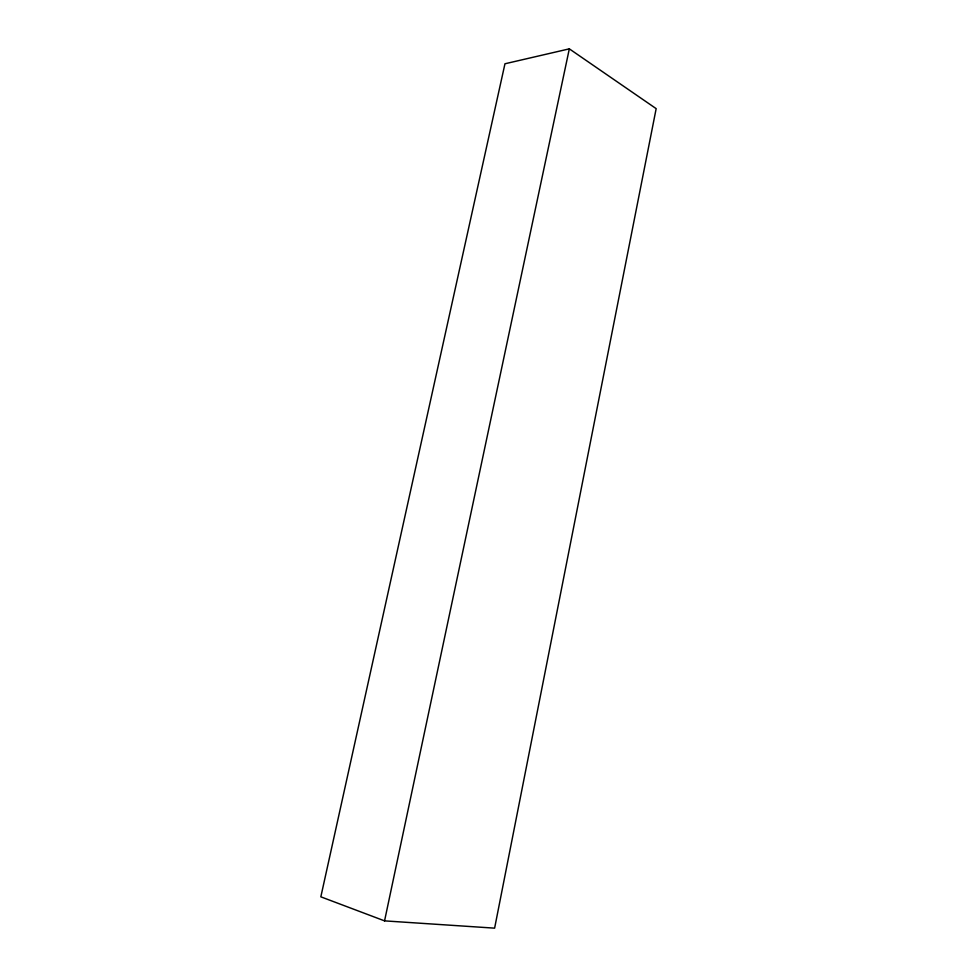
<?xml version="1.0" encoding="UTF-8"?>
<svg xmlns="http://www.w3.org/2000/svg" width="977" height="977" viewBox="0 0 977 977"><rect width="100%" height="100%" fill="white"/><g stroke="black" fill="none" stroke-linecap="round" stroke-linejoin="round"><path stroke-width="1.47" d="M384.559 920.871L569.322 48.85L656.165 108.642L494.618 928.15L384.559 920.871L320.835 896.825L504.962 63.774L569.322 48.85"/></g></svg>
